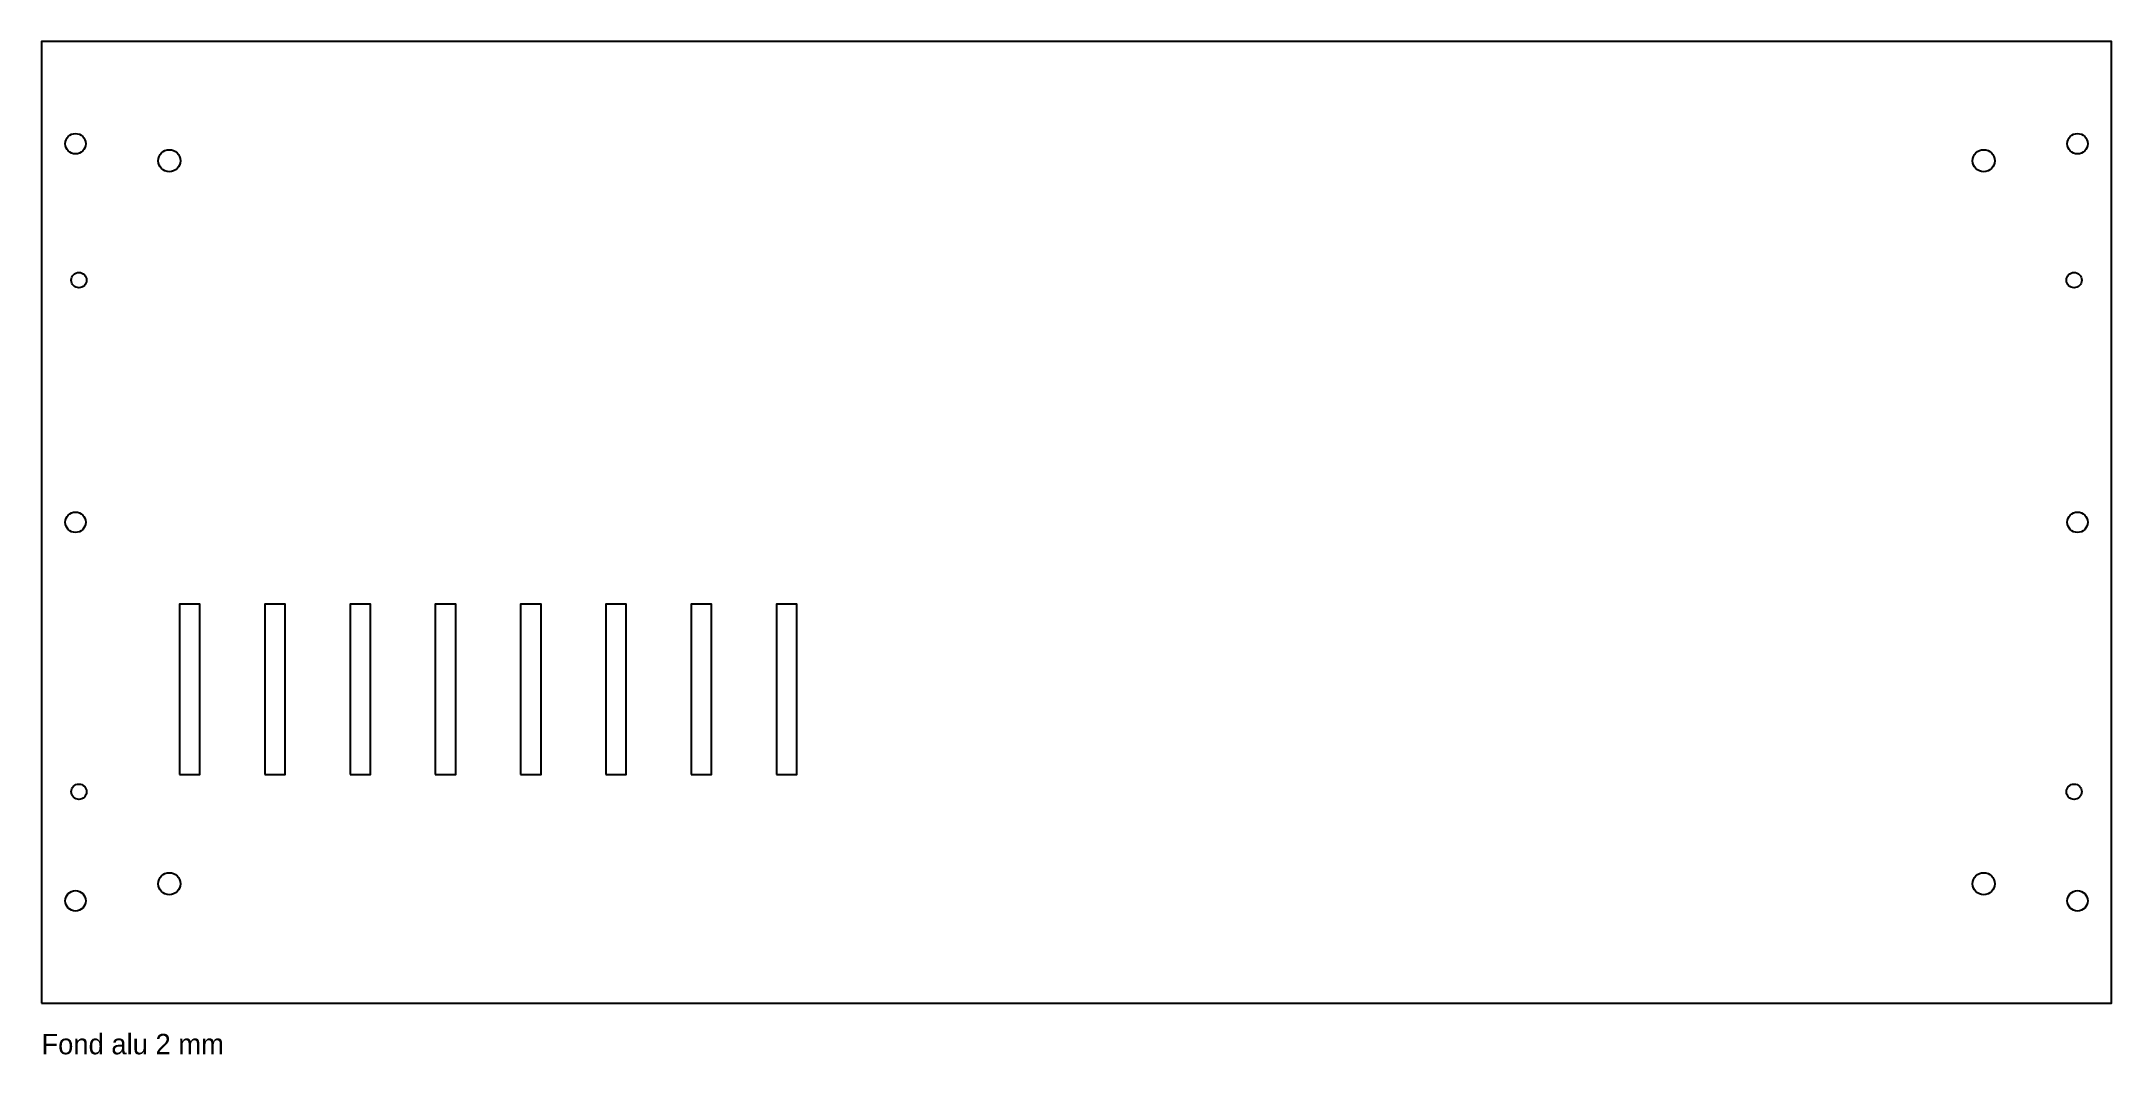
# Model space of a CAD drawing. Header units: millimetres. Extents: x 0 to 607, y -15 to 282.
import ezdxf

# ---------------------------------------------------------------- set-up
doc = ezdxf.new("R2010")
doc.units = ezdxf.units.MM
doc.layers.add('DECOUPE', color=7, linetype='CONTINUOUS')
doc.layers.add('TEXTE', color=8, linetype='CONTINUOUS')

msp = doc.modelspace()

# ---------------------------------------------------------------- linework, layer by layer
at = {"layer": 'DECOUPE'}
for points in [[(0, 0), (607, 0), (607, 282), (0, 282)], [(40.5, 67), (46.5, 67), (46.5, 117), (40.5, 117)], [(65.5, 67), (71.5, 67), (71.5, 117), (65.5, 117)], [(90.5, 67), (96.5, 67), (96.5, 117), (90.5, 117)], [(115.5, 67), (121.5, 67), (121.5, 117), (115.5, 117)], [(140.5, 67), (146.5, 67), (146.5, 117), (140.5, 117)], [(165.5, 67), (171.5, 67), (171.5, 117), (165.5, 117)], [(190.5, 67), (196.5, 67), (196.5, 117), (190.5, 117)], [(215.5, 67), (221.5, 67), (221.5, 117), (215.5, 117)]]:
    msp.add_lwpolyline(points, close=True, dxfattribs=at)
for centre, radius in [((10, 252), 3), ((597, 252), 3), ((37.5, 247), 3.25), ((569.5, 247), 3.25), ((11, 212), 2.25), ((596, 212), 2.25), ((10, 141), 3), ((597, 141), 3), ((11, 62), 2.25), ((596, 62), 2.25), ((37.5, 35), 3.25), ((569.5, 35), 3.25), ((10, 30), 3), ((597, 30), 3)]:
    msp.add_circle(centre, radius, dxfattribs=at)

# ---------------------------------------------------------------- texts
at = {"layer": 'TEXTE'}
msp.add_text('Fond alu 2 mm', height=6, dxfattribs=at).set_placement((0, -15))

doc.saveas('drawing.dxf')
